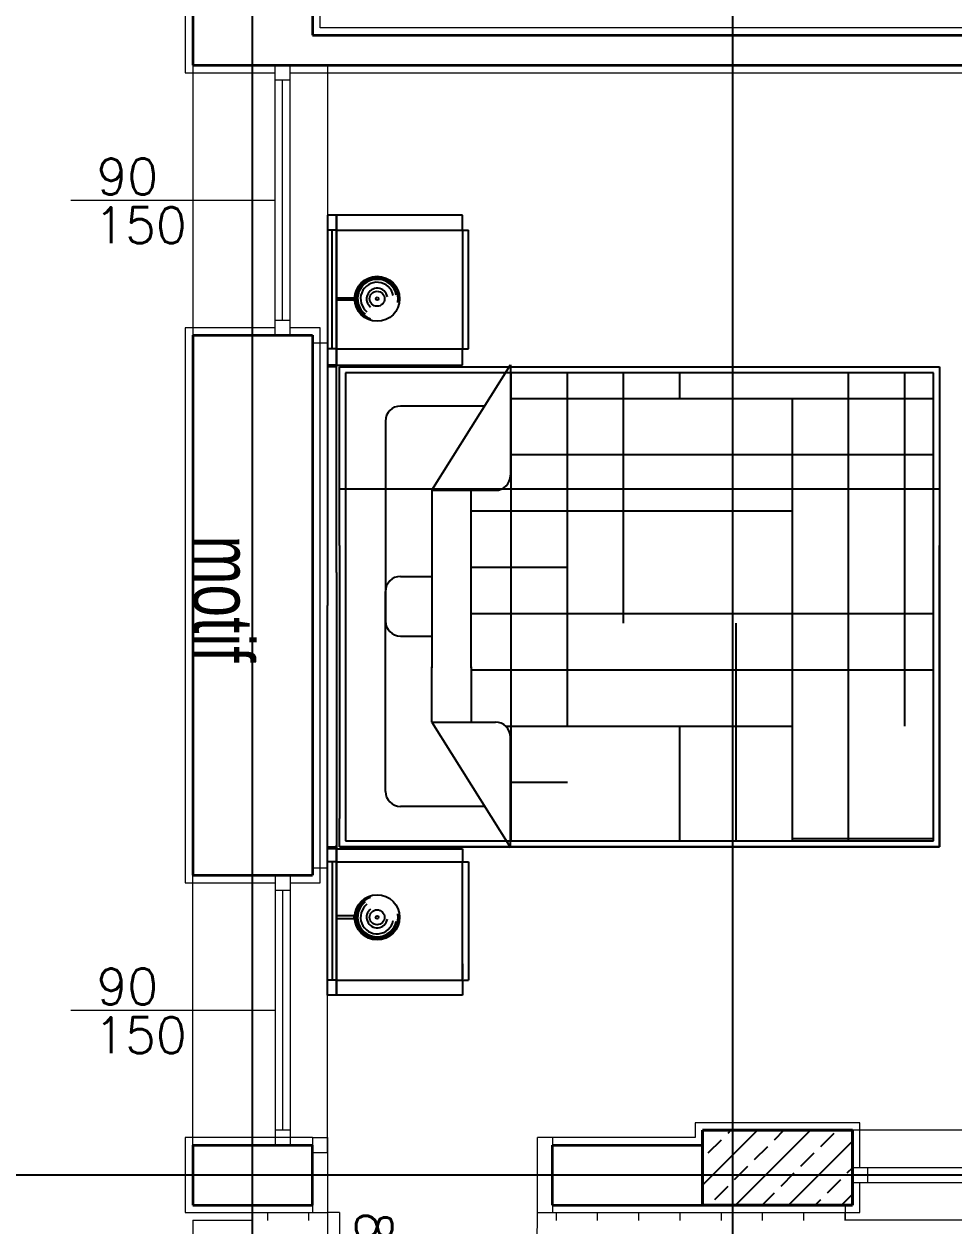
# Model space of a CAD drawing. Header units: inches. Extents: x -7543 to -822, y 102837 to 190349.
# Drawn here: x -830.0591 to -829.9971, y 102836.809 to 102836.8892 of the extents above; entities that cross this region are included whole.
import ezdxf

# ---------------------------------------------------------------- set-up
doc = ezdxf.new("R2010")
doc.units = ezdxf.units.IN
doc.header["$MEASUREMENT"] = 0
doc.linetypes.add('DASHDOTX2', pattern=[2, 1, -0.5, 0, -0.5])
doc.layers.get('Defpoints').update_dxf_attribs({"lineweight": 25})
for name, color, linetype, lineweight in [('AKS', 1, 'Continuous', 25), ('İZ DÜŞÜM', 253, 'Continuous', 20), ('KOLON', 2, 'Continuous', 40), ('SIVA', 150, 'Continuous', 15), ('TARAMA', 8, 'Continuous', 25), ('YAZI', 7, 'Continuous', 25)]:
    doc.layers.add(name, color=color, linetype=linetype, lineweight=lineweight)
for name, color, linetype, lineweight, true_color in [('BALKON', 7, 'Continuous', 20, 0xffaaa9), ('DUVAR', 7, 'Continuous', 35, 0xfc4642), ('KAPI', 7, 'Continuous', 18, 0xffb360), ('PENCERE', 7, 'Continuous', 18, 0xffb360), ('TEFRİŞ', 7, 'Continuous', 25, 0x78462c)]:
    doc.layers.add(name, color=color, linetype=linetype, lineweight=lineweight, true_color=true_color)
doc.styles.add('arıal', font='arial.ttf', dxfattribs={"width": 0.7})
doc.styles.add('TXTX', font='TXTX')

msp = doc.modelspace()

# ---------------------------------------------------------------- linework, layer by layer
at = {"layer": 'AKS', "linetype": 'DASHDOTX2', "ltscale": 10}
for p, q in [((-830.0118199212353, 102837.241780972), (-830.0118199212353, 102836.7293249838)), ((-829.7205326753192, 102836.8124307916), (-830.0911364701894, 102836.8124307916))]:
    msp.add_line(p, q, dxfattribs=at)
at = {"layer": 'BALKON'}
for p, q in [((-830.0398199212352, 102836.8884307916), (-830.0098199212352, 102836.8884307916)), ((-830.0478199212353, 102836.8094307916), (-830.0438199212352, 102836.8094307916)), ((-830.0478199212353, 102836.8094307916), (-830.0478199212353, 102836.7874307916)), ((-830.0438199212352, 102836.8094307916), (-830.0438199212352, 102836.7874307916))]:
    msp.add_line(p, q, dxfattribs=at)
at = {"layer": 'Defpoints', "color": 4}
for p, q in [((-830.0438199212354, 102836.8094307916), (-830.0438199212352, 102836.9644307916)), ((-830.0438199212354, 102836.7874307916), (-830.0438199212354, 102836.8094307916))]:
    msp.add_line(p, q, dxfattribs=at)
at = {"layer": 'DUVAR'}
for p, q in [((-830.0478199212353, 102836.9074307916), (-830.0478199212353, 102836.8864307916)), ((-830.0398199212352, 102836.9074307916), (-830.0398199212352, 102836.8884307916)), ((-830.0398199212352, 102836.8884307916), (-830.0098199212352, 102836.8884307916)), ((-830.0398199212352, 102836.8884307916), (-829.9828199212353, 102836.8884307916)), ((-830.0478199212353, 102836.8864307916), (-829.9778199212353, 102836.8864307916)), ((-830.0478199212353, 102836.8684307916), (-830.0478199212353, 102836.8324307916)), ((-830.0478199212353, 102836.8684307916), (-830.0398199212352, 102836.8684307916)), ((-830.0398199212352, 102836.8684307916), (-830.0398199212352, 102836.8324307916)), ((-830.0478199212353, 102836.8324307916), (-830.0398199212352, 102836.8324307916)), ((-830.0478199212353, 102836.8144307916), (-830.0478199212353, 102836.8104307916)), ((-830.0478199212353, 102836.8144307916), (-830.0398199212352, 102836.8144307916)), ((-830.0398199212352, 102836.8104307916), (-830.0398199212352, 102836.8144307916)), ((-830.0238199212353, 102836.8144307916), (-830.0138199212353, 102836.8144307916)), ((-830.0238199212353, 102836.8104307916), (-830.0238199212353, 102836.8144307916)), ((-830.0478199212353, 102836.8104307916), (-830.0398199212352, 102836.8104307916)), ((-830.0238199212353, 102836.8104307916), (-830.0138199212353, 102836.8104307916))]:
    msp.add_line(p, q, dxfattribs=at)
at = {"layer": 'İZ DÜŞÜM'}
for p, q in [((-830.0428379309974, 102836.8099307916), (-830.0428379309974, 102836.8094187661)), ((-830.0400879309974, 102836.8099307916), (-830.0400879309974, 102836.8094187661)), ((-830.0235879309973, 102836.8099307916), (-830.0235879309973, 102836.8094187661)), ((-830.0208379309975, 102836.8099307916), (-830.0208379309975, 102836.8094187661)), ((-830.0180879309974, 102836.8099307916), (-830.0180879309974, 102836.8094187661)), ((-830.0153379309974, 102836.8099307916), (-830.0153379309974, 102836.8094187661)), ((-830.0125879309974, 102836.8099307916), (-830.0125879309974, 102836.8094187661)), ((-830.0098379309974, 102836.8099307916), (-830.0098379309974, 102836.8094187661)), ((-830.0070879309974, 102836.8099307916), (-830.0070879309974, 102836.8094187661)), ((-830.0043379309974, 102836.8099307916), (-830.0043379309974, 102836.8094187661)), ((-830.0015879309974, 102836.8094307916), (-830.0015879309974, 102836.8094187661)), ((-829.9988379309974, 102836.8094307916), (-829.9988379309974, 102836.8094187661))]:
    msp.add_line(p, q, dxfattribs=at)
at = {"layer": 'KAPI'}
for p, q in [((-830.0398199212352, 102836.8149307916), (-830.0388199212352, 102836.8149307916)), ((-830.0398199212352, 102836.8149307916), (-830.0398199212352, 102836.8099307916)), ((-830.0388199212352, 102836.8149307916), (-830.0388199212352, 102836.8099307916)), ((-830.0248199212352, 102836.8099307916), (-830.0248199212352, 102836.8149307916)), ((-830.0238199212353, 102836.8149307916), (-830.0248199212352, 102836.8149307916)), ((-830.0238199212353, 102836.8149307916), (-830.0238199212353, 102836.8099307916)), ((-830.0398199212352, 102836.8099307916), (-830.0388199212352, 102836.8099307916)), ((-830.0388199212352, 102836.8099307916), (-830.0388199212352, 102836.7959307916)), ((-830.0380199212352, 102836.8099307916), (-830.0388199212352, 102836.8099307916)), ((-830.0380199212352, 102836.8099307916), (-830.0380199212352, 102836.7959307916)), ((-830.0248199212352, 102836.8099307916), (-830.0238199212353, 102836.8099307916))]:
    msp.add_line(p, q, dxfattribs=at)
msp.add_arc((-830.0384199212352, 102836.8095307916), 0.01360588108135596, 268.3153156819658, 1.684684365761425, dxfattribs=at)
at = {"layer": 'KOLON'}
for p, q in [((-830.0138199212353, 102836.8154307916), (-830.0138199212353, 102836.8104307916)), ((-830.0038199212353, 102836.8154307916), (-830.0138199212353, 102836.8154307916)), ((-830.0038199212353, 102836.8104307916), (-830.0038199212353, 102836.8154307916)), ((-830.0138199212353, 102836.8104307916), (-830.0038199212353, 102836.8104307916))]:
    msp.add_line(p, q, dxfattribs=at)
at = {"layer": 'PENCERE'}
for p, q in [((-830.0478199212353, 102836.8864307916), (-830.0478199212353, 102836.8684307916)), ((-830.0423199212353, 102836.8684307916), (-830.0423199212356, 102836.8864307916)), ((-830.0413199212353, 102836.8684307916), (-830.0413199212355, 102836.8864307916)), ((-830.0388199212352, 102836.8864307916), (-830.0388199212352, 102836.8679307916)), ((-830.0413199212355, 102836.8854307916), (-830.0423199212355, 102836.8854307916)), ((-830.0418199212353, 102836.8694307916), (-830.0418199212356, 102836.8854307916)), ((-830.0559546604076, 102836.8774307916), (-830.0423199212354, 102836.8774307916)), ((-830.0423199212353, 102836.8694307916), (-830.0413199212353, 102836.8694307916)), ((-830.0398199212352, 102836.8679307916), (-830.0388199212352, 102836.8679307916)), ((-830.0398199212352, 102836.8329307916), (-830.0388199212352, 102836.8329307916)), ((-830.0388199212352, 102836.8139307916), (-830.0388199212352, 102836.8329307916)), ((-830.0478199212353, 102836.8144307916), (-830.0478199212353, 102836.8324307916)), ((-830.0423199212353, 102836.8324307916), (-830.0423199212356, 102836.8144307916)), ((-830.0413199212353, 102836.8324307916), (-830.0413199212355, 102836.8144307916)), ((-830.0423199212353, 102836.8314307916), (-830.0413199212353, 102836.8314307916)), ((-830.0418199212353, 102836.8314307916), (-830.0418199212356, 102836.8154307916)), ((-830.0559546604076, 102836.8234307916), (-830.0423199212354, 102836.8234307916)), ((-830.0413199212355, 102836.8154307916), (-830.0423199212356, 102836.8154307916)), ((-829.9713199212352, 102836.8154307916), (-830.0043199212353, 102836.8154307916)), ((-830.0398199212352, 102836.8139307916), (-830.0388199212352, 102836.8139307916)), ((-830.0038199212353, 102836.8129307916), (-829.9718199212352, 102836.8129307916)), ((-830.0028199212353, 102836.8129307916), (-830.0028199212353, 102836.8119307916)), ((-830.0038199212353, 102836.8119307916), (-829.9718199212352, 102836.8119307916)), ((-830.0028199212353, 102836.8124307916), (-829.9883199212353, 102836.8124307916)), ((-830.0043199212353, 102836.8104307916), (-830.0043199212353, 102836.8094307916)), ((-829.9713199212352, 102836.8094307916), (-830.0043199212353, 102836.8094307916))]:
    msp.add_line(p, q, dxfattribs=at)
at = {"layer": 'SIVA'}
for p, q in [((-830.0483199212352, 102836.9079307916), (-830.0483199212352, 102836.8859307916)), ((-830.0393199212352, 102836.8889307916), (-830.0393199212352, 102836.9079307916)), ((-829.9833199212353, 102836.8889307916), (-830.0393199212352, 102836.8889307916)), ((-830.0483199212352, 102836.8859307916), (-830.0423199212356, 102836.8859307916)), ((-830.0413199212355, 102836.8859307916), (-829.9778199212353, 102836.8859307916)), ((-830.0483199212352, 102836.8689307916), (-830.0483199212352, 102836.8319307916)), ((-830.0423199212353, 102836.8689307916), (-830.0483199212352, 102836.8689307916)), ((-830.0393199212352, 102836.8689307916), (-830.0413199212353, 102836.8689307916)), ((-830.0393199212352, 102836.8319307916), (-830.0393199212352, 102836.8689307916)), ((-830.0483199212352, 102836.8319307916), (-830.0423199212353, 102836.8319307916)), ((-830.0413199212353, 102836.8319307916), (-830.0393199212352, 102836.8319307916)), ((-830.0143199212353, 102836.8159307916), (-830.0143199212353, 102836.8149307916)), ((-830.0033199212353, 102836.8159307916), (-830.0143199212353, 102836.8159307916)), ((-830.0033199212353, 102836.8129307916), (-830.0033199212353, 102836.8159307916)), ((-830.0483199212352, 102836.8149307916), (-830.0483199212352, 102836.8099307916)), ((-830.0398199212352, 102836.8149307916), (-830.0483199212352, 102836.8149307916)), ((-830.0143199212353, 102836.8149307916), (-830.0238199212353, 102836.8149307916)), ((-830.0033199212353, 102836.8099307916), (-830.0033199212353, 102836.8119307916)), ((-830.0483199212352, 102836.8099307916), (-830.0398199212352, 102836.8099307916)), ((-830.0238199212353, 102836.8099307916), (-830.0133199212353, 102836.8099307916)), ((-830.0143199212353, 102836.8099307916), (-830.0033199212353, 102836.8099307916))]:
    msp.add_line(p, q, dxfattribs=at)
at = {"layer": 'TARAMA'}
for p, q in [((-830.0101563288231, 102836.8154307916), (-830.0138199212353, 102836.8117671992)), ((-830.013691862729, 102836.8154307916), (-830.0138199212353, 102836.8153027331)), ((-830.011924095779, 102836.8154307916), (-830.0121420597792, 102836.8152128276)), ((-830.0066207949171, 102836.8154307916), (-830.0116207949171, 102836.8104307916)), ((-830.0083885618731, 102836.8154307916), (-830.0090484676115, 102836.8147708858)), ((-830.0050709919674, 102836.8152128276), (-830.0059548754439, 102836.8143289441)), ((-830.0125840015174, 102836.8147708858), (-830.0134678849939, 102836.8138870024)), ((-830.0094904093497, 102836.8143289441), (-830.0103742928262, 102836.8134450606)), ((-830.0038199212353, 102836.8146961314), (-830.0080852610112, 102836.8104307916)), ((-830.0063968171821, 102836.8138870024), (-830.0072807006585, 102836.8130031189)), ((-830.0108162345645, 102836.8130031189), (-830.011700118041, 102836.8121192354)), ((-830.0077226423967, 102836.8125611772), (-830.0086065258732, 102836.8116772937)), ((-830.0038199212353, 102836.8129283644), (-830.0041871084909, 102836.8125611772)), ((-830.0121420597792, 102836.8116772937), (-830.0130259432557, 102836.8107934102)), ((-830.0046290502291, 102836.8121192354), (-830.0055129337055, 102836.8112353519)), ((-830.0090484676115, 102836.8112353519), (-830.0098530279671, 102836.8104307916)), ((-830.0038199212353, 102836.8111605975), (-830.0045497271053, 102836.8104307916)), ((-830.0059548754438, 102836.8107934102), (-830.0063174940612, 102836.8104307916))]:
    msp.add_line(p, q, dxfattribs=at)
at = {"layer": 'TEFRİŞ'}
for p, q in [((-830.0388199212352, 102836.8764307916), (-830.0388199212352, 102836.8504057916)), ((-830.0382199212353, 102836.8764307916), (-830.0388199212352, 102836.8764307916)), ((-830.0382199212353, 102836.8526057916), (-830.0382199212353, 102836.8764307916)), ((-830.0382199212353, 102836.8764307916), (-830.0382199212353, 102836.8664307916)), ((-830.0298199212352, 102836.8764307916), (-830.0382199212353, 102836.8764307916)), ((-830.0298199212352, 102836.8754307916), (-830.0298199212352, 102836.8764307916)), ((-830.0382199212353, 102836.8754307916), (-830.0388199212352, 102836.8754307916)), ((-830.0385199212353, 102836.8675307916), (-830.0385199212353, 102836.8754307916)), ((-830.0382199212353, 102836.8754307916), (-830.0294199212353, 102836.8754307916)), ((-830.0298199212352, 102836.8754307916), (-830.0298199212352, 102836.8675307916)), ((-830.0294199212353, 102836.8675307916), (-830.0294199212353, 102836.8754307916)), ((-830.0382199212353, 102836.8709361773), (-830.0370455545258, 102836.8709361773)), ((-830.0382199212353, 102836.870772481), (-830.0382199212353, 102836.8709361773)), ((-830.0370455545258, 102836.870772481), (-830.0382199212353, 102836.870772481)), ((-830.0370455545258, 102836.8709361773), (-830.0370455545258, 102836.870772481)), ((-830.0382199212353, 102836.8675307916), (-830.0388199212352, 102836.8675307916)), ((-830.0298199212352, 102836.8664307916), (-830.0298199212352, 102836.8675307916)), ((-830.0382199212353, 102836.8664307916), (-830.0388199212352, 102836.8664307916)), ((-830.0382199212353, 102836.8663307916), (-830.0388199212352, 102836.8663307916)), ((-830.0382199212353, 102836.8663307916), (-830.0386199212353, 102836.8663307916)), ((-830.0382199212353, 102836.8664307916), (-830.0298199212352, 102836.8664307916)), ((-830.0380199212352, 102836.8544057916), (-830.0380199212352, 102836.8663307916)), ((-830.0380199212352, 102836.8663307916), (-829.9980199212353, 102836.8663307916)), ((-830.0318613244353, 102836.8580925146), (-830.0266298944406, 102836.8664557916)), ((-830.0266298944406, 102836.8664557916), (-830.0266298944407, 102836.8590925146)), ((-829.9980199212353, 102836.8663307916), (-829.9980199212353, 102836.8544057916)), ((-830.0265799650252, 102836.8347307916), (-830.0265799650252, 102836.8659307916)), ((-830.0228299650253, 102836.8423736452), (-830.0228299650253, 102836.8659307916)), ((-830.0190799650252, 102836.8492236452), (-830.0190799650253, 102836.8659307916)), ((-830.0153299650252, 102836.8642236452), (-830.0153299650252, 102836.8659307916)), ((-830.0040799650252, 102836.8347307916), (-830.0040799650252, 102836.8659307916)), ((-830.0003299650252, 102836.8423736452), (-830.0003299650252, 102836.8659307916)), ((-830.0266298944407, 102836.8642236452), (-829.9984199212353, 102836.8642236452)), ((-830.0078299650252, 102836.8347307916), (-830.0078299650253, 102836.8642236452)), ((-830.028346786888, 102836.8637110646), (-830.0339647154051, 102836.8637110646)), ((-830.0349647154051, 102836.8627110646), (-830.0349647154052, 102836.8493788376)), ((-830.0266298944407, 102836.8604736452), (-829.9984199212353, 102836.8604736452)), ((-830.0380199212352, 102836.8581807916), (-829.9980199212353, 102836.8581807916)), ((-830.0318613244353, 102836.8580925146), (-830.0318613244353, 102836.8462557916)), ((-830.0318613244353, 102836.8580925146), (-830.0276298944407, 102836.8580925146)), ((-830.029245609438, 102836.8462557916), (-830.029245609438, 102836.8580925146)), ((-830.029245609438, 102836.8567236452), (-830.0078299650252, 102836.8567236452)), ((-830.0380199212352, 102836.8544057916), (-830.0380199212352, 102836.8362057916)), ((-829.9980199212353, 102836.8544057916), (-829.9980199212353, 102836.8343307916)), ((-829.9980199212353, 102836.8343307916), (-829.9980199212353, 102836.8544057916)), ((-830.0382199212353, 102836.8526057916), (-830.0382199212352, 102836.8244307916)), ((-830.029245609438, 102836.8529736452), (-830.0228299650252, 102836.8529736452)), ((-830.0339647154052, 102836.8523522771), (-830.0318613244355, 102836.8523522771)), ((-830.0349647154051, 102836.8380200501), (-830.0349647154052, 102836.8513522771)), ((-830.0388199212352, 102836.8244307916), (-830.0388199212352, 102836.8504057916)), ((-830.029245609438, 102836.8498736452), (-829.9984199212353, 102836.8498736452)), ((-830.0115799650252, 102836.8347307916), (-830.0115799650252, 102836.8492236452)), ((-830.0339647154052, 102836.8483788376), (-830.0318613244355, 102836.8483788376)), ((-830.0318613244353, 102836.8426386001), (-830.0318613244353, 102836.8463253232)), ((-830.029245609438, 102836.8463253232), (-830.029245609438, 102836.8426386001)), ((-830.029245609438, 102836.8461236452), (-829.9984199212352, 102836.8461236452)), ((-830.0318613244353, 102836.8426386001), (-830.0266298944406, 102836.8342753232)), ((-830.0318613244353, 102836.8426386001), (-830.0276298944407, 102836.8426386001)), ((-830.026951876174, 102836.8423736452), (-830.0078299650252, 102836.8423736452)), ((-830.0153299650252, 102836.8347307916), (-830.0153299650252, 102836.8423736452)), ((-830.0266298944406, 102836.8342753232), (-830.0266298944407, 102836.8416386001)), ((-830.0266298944406, 102836.8386236452), (-830.0228299650252, 102836.8386236452)), ((-830.028346786888, 102836.8370200501), (-830.0339647154051, 102836.8370200501)), ((-830.0380199212352, 102836.8343307916), (-830.0380199212352, 102836.8362057916)), ((-830.0382199212352, 102836.8343057916), (-830.0388199212352, 102836.8343057916)), ((-830.0382199212352, 102836.8341807916), (-830.0388199212352, 102836.8341807916)), ((-830.0382199212352, 102836.8343057916), (-830.0386199212352, 102836.8343057916)), ((-830.0382199212352, 102836.8244307916), (-830.0382199212352, 102836.8344307916)), ((-830.0382199212352, 102836.8341807916), (-830.0298199212352, 102836.8341807916)), ((-829.9980199212353, 102836.8343307916), (-830.0380199212352, 102836.8343307916)), ((-830.0380199212352, 102836.8343307916), (-829.9980199212353, 102836.8343307916)), ((-830.0376199212352, 102836.8347307916), (-829.9984199212353, 102836.8347307916)), ((-830.0298199212352, 102836.8341807916), (-830.0298199212352, 102836.8333307916)), ((-830.0078299650252, 102836.8348736452), (-829.9984199212353, 102836.8348736452)), ((-830.0382199212352, 102836.8333307916), (-830.0388199212352, 102836.8333307916)), ((-830.0385199212352, 102836.8333307916), (-830.0385199212352, 102836.8254307916)), ((-830.0382199212352, 102836.8333307916), (-830.0294199212352, 102836.8333307916)), ((-830.0298199212352, 102836.8254307916), (-830.0298199212352, 102836.8333307916)), ((-830.0294199212352, 102836.8333307916), (-830.0294199212352, 102836.8254307916)), ((-830.0370455545258, 102836.8297128636), (-830.0382199212352, 102836.8297128636)), ((-830.0382199212352, 102836.8297128636), (-830.0382199212352, 102836.8295491673)), ((-830.0382199212352, 102836.8295491673), (-830.0370455545258, 102836.8295491673)), ((-830.0370455545258, 102836.8295491673), (-830.0370455545258, 102836.8297128636)), ((-830.0298199212352, 102836.8265307916), (-830.0298199212352, 102836.8255307916)), ((-830.0382199212352, 102836.8254307916), (-830.0388199212352, 102836.8254307916)), ((-830.0382199212352, 102836.8254307916), (-830.0294199212352, 102836.8254307916)), ((-830.0298199212352, 102836.8254307916), (-830.0298199212352, 102836.8244307916)), ((-830.0382199212352, 102836.8244307916), (-830.0388199212352, 102836.8244307916)), ((-830.0298199212352, 102836.8244307916), (-830.0382199212352, 102836.8244307916))]:
    msp.add_line(p, q, dxfattribs=at)
at = {"layer": 'TEFRİŞ', "ltscale": 20}
msp.add_line((-830.0382199212353, 102836.8675307916), (-830.0294199212352, 102836.8675307916), dxfattribs=at)
at = {"layer": 'TEFRİŞ', "ltscale": 40}
for p, q in [((-830.0376199212353, 102836.8659307916), (-830.0376199212352, 102836.8347307916)), ((-829.9984199212353, 102836.8659307916), (-830.0376199212353, 102836.8659307916)), ((-829.9984199212353, 102836.8347307916), (-829.9984199212353, 102836.8659307916)), ((-830.0376199212352, 102836.8347307916), (-829.9984199212353, 102836.8347307916))]:
    msp.add_line(p, q, dxfattribs=at)
at = {"layer": 'TEFRİŞ'}
for radius in [0.001500000000011829, 0.000500000000003943, 0.0001000000000007886]:
    msp.add_circle((-830.0355214213916, 102836.8296226842), radius, dxfattribs=at)
for centre, radius, start, end in [((-830.0339647154051, 102836.8627110646), 0.000999999999991294, 90, 180), ((-830.0276298944407, 102836.8590925146), 0.001, 270, 0), ((-830.0339647154052, 102836.8513522771), 0.001000000000000091, 90, 180), ((-830.0339647154052, 102836.8493788376), 0.001000000000003851, 180, 270), ((-830.0276298944407, 102836.8416386001), 0.001, 0, 90), ((-830.0339647154051, 102836.8380200501), 0.000999999999998363, 180, 270), ((-830.0355214213916, 102836.8296226842), 0.001400000000011041, 107.9811544042873, 9.92261754329731), ((-830.0355214213916, 102836.8296226842), 0.001300000000010252, 127.8246420561171, 348.9221725178246), ((-830.0355214213916, 102836.8296226842), 0.001100000000008675, 127.8246420561171, 348.9221725178246), ((-830.0355214213916, 102836.8296226842), 0.0007000000000055204, 127.8246420561171, 348.9221725178246)]:
    msp.add_arc(centre, radius, start, end, dxfattribs=at)
for major_axis, ratio, start_param, end_param in [((0.0009899494936702565, -0.000989949493670257), 0.9999999999961021, 0.6122158144711229, 5.183956795291068), ((-0.001060660171791389, -0.001060660171791388), 0.9999999999995318, 3.926990816991356, 10.21017612417094), ((-0.0009192388155509299, -0.0009192388155509295), 0.999999999998005, 2.549539055724754, 6.408418926374905), ((0.0007778174593122183, -0.0007778174593122186), 0.999999999997167, 0.9787427289330841, 4.837622599580341), ((-0.0004949747468363977, -0.0004949747468363974), 0.9999999999975964, 2.549539055723556, 6.408418926371306), ((0.0003535533906001368, -0.000353553390600137), 0.9999999999844599, 2.356194490196216, 8.639379797375803), ((7.071067812349672e-05, -7.071067812349673e-05), 0.9999999998921516, 2.356194490196628, 8.639379797376215)]:
    msp.add_ellipse((-830.0355214213916, 102836.8708626605), major_axis=major_axis, ratio=ratio, start_param=start_param, end_param=end_param, dxfattribs=at)

# ---------------------------------------------------------------- texts
at = {"layer": 'KAPI', "style": 'TXTX'}
msp.add_text('80/240', height=0.0024, rotation=270, dxfattribs=at).set_placement((-830.0369116262348, 102836.8100222877))
at = {"layer": 'PENCERE', "style": 'TXTX'}
for s, p in [('90', (-830.0542316589258, 102836.8778141433)), ('150', (-830.0543866738146, 102836.8745622245)), ('90', (-830.0542316589258, 102836.8238141433)), ('150', (-830.0543866738146, 102836.8205622245))]:
    msp.add_text(s, height=0.0024, dxfattribs=at).set_placement(p)
at = {"layer": 'YAZI', "style": 'arıal', "width": 0.7}
msp.add_text('motif', height=0.004, rotation=270, dxfattribs=at).set_placement((-830.0477712954578, 102836.8550785295, -0.011684))

doc.saveas('drawing.dxf')
